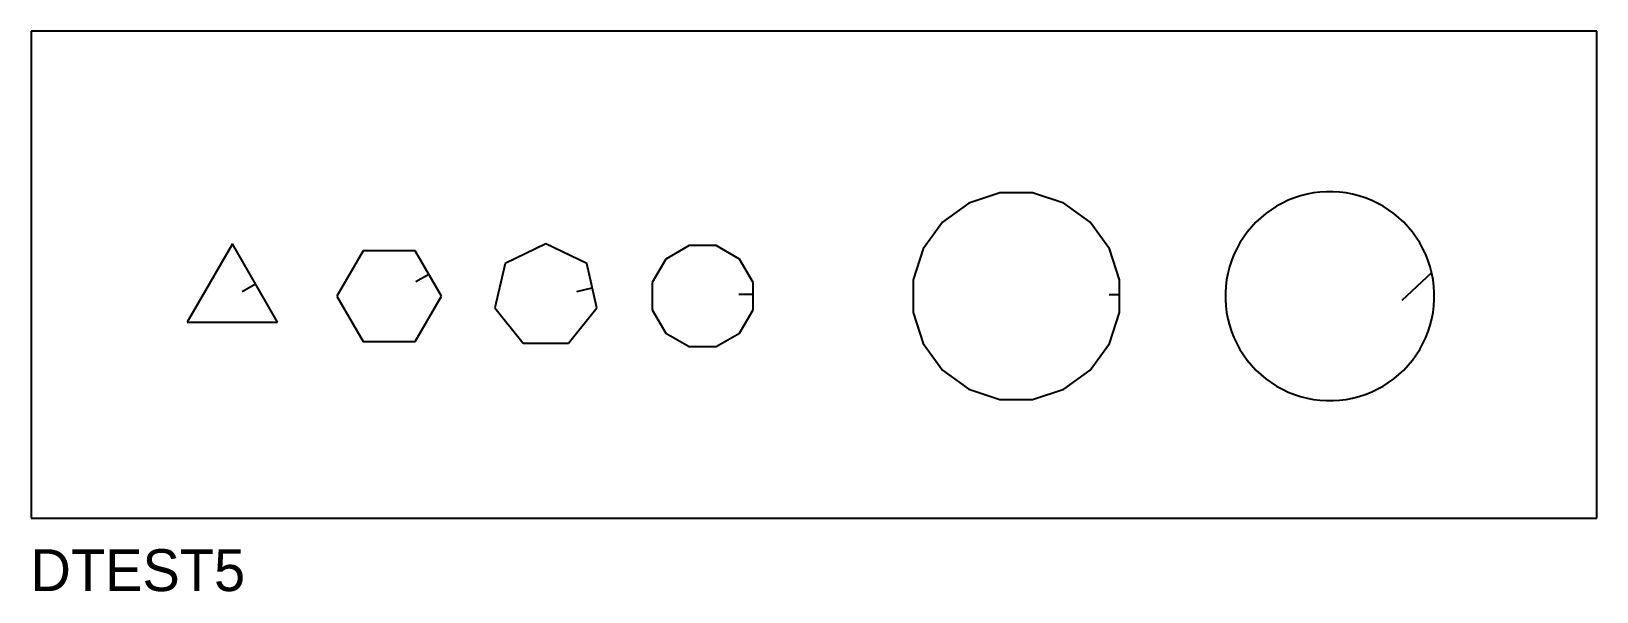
# Model space of a CAD drawing. Extents: x 20 to 3015, y -121 to 951.
import ezdxf

# ---------------------------------------------------------------- set-up
doc = ezdxf.new("R2010")
doc.units = 0
for name, color, linetype in [('AUSSEN', 2, 'CONTINUOUS'), ('INFO', 7, 'CONTINUOUS'), ('INNEN', 1, 'CONTINUOUS'), ('INNEN-EIN', 4, 'CONTINUOUS')]:
    doc.layers.add(name, color=color, linetype=linetype)

msp = doc.modelspace()

# ---------------------------------------------------------------- linework, layer by layer
at = {"layer": 'AUSSEN'}
for p, q in [((3015.383111, 951.483917), (20, 951.483917)), ((20, 951.483917), (20, 20)), ((3015.383111, 20), (3015.383111, 951.483917)), ((20, 20), (3015.383111, 20))]:
    msp.add_line(p, q, dxfattribs=at)
at = {"layer": 'INNEN'}
for p, q in [((1873.419227, 642.265637), (1813.90802, 622.929273)), ((1935.993013, 642.265637), (1873.419227, 642.265637)), ((1995.50422, 622.929273), (1935.993013, 642.265637)), ((2436.958536, 632.904122), (2425.276542, 628.278894)), ((2448.907898, 636.786706), (2436.958536, 632.904122)), ((2461.077471, 639.911321), (2448.907898, 636.786706)), ((2473.419227, 642.265637), (2461.077471, 639.911321)), ((2485.884457, 643.840361), (2473.419227, 642.265637)), ((2498.423968, 644.629281), (2485.884457, 643.840361)), ((2510.988271, 644.629281), (2498.423968, 644.629281)), ((2523.527782, 643.840361), (2510.988271, 644.629281)), ((2535.993013, 642.265637), (2523.527782, 643.840361)), ((2548.334768, 639.911321), (2535.993013, 642.265637)), ((2560.504341, 636.786706), (2548.334768, 639.911321)), ((2572.453704, 632.904122), (2560.504341, 636.786706)), ((2584.135698, 628.278894), (2572.453704, 632.904122)), ((1813.90802, 622.929273), (1763.284763, 586.149325)), ((2046.127476, 586.149325), (1995.50422, 622.929273)), ((2382.124709, 602.758971), (2372.443747, 594.750182)), ((2392.289444, 610.144083), (2382.124709, 602.758971)), ((2402.897837, 616.876374), (2392.289444, 610.144083)), ((2413.90802, 622.929273), (2402.897837, 616.876374)), ((2425.276542, 628.278894), (2413.90802, 622.929273)), ((2595.50422, 622.929273), (2584.135698, 628.278894)), ((2606.514403, 616.876374), (2595.50422, 622.929273)), ((2617.122795, 610.144083), (2606.514403, 616.876374)), ((2627.28753, 602.758971), (2617.122795, 610.144083)), ((2636.968493, 594.750182), (2627.28753, 602.758971)), ((1763.284763, 586.149325), (1726.504815, 535.526068)), ((2082.907424, 535.526068), (2046.127476, 586.149325)), ((2354.683906, 576.990341), (2346.675117, 567.309379)), ((2363.284763, 586.149325), (2354.683906, 576.990341)), ((2372.443747, 594.750182), (2363.284763, 586.149325)), ((2646.127476, 586.149325), (2636.968493, 594.750182)), ((2654.728334, 576.990341), (2646.127476, 586.149325)), ((2662.737122, 567.309379), (2654.728334, 576.990341)), ((404.70612, 544.727968), (318.103579, 394.727968)), ((491.30866, 394.727968), (404.70612, 544.727968)), ((1004.70612, 544.727968), (926.522971, 507.076949)), ((1082.889268, 507.076949), (1004.70612, 544.727968)), ((1278.824215, 541.320551), (1233.995442, 515.438647)), ((1330.588024, 541.320551), (1278.824215, 541.320551)), ((1375.416798, 515.438647), (1330.588024, 541.320551)), ((2332.557714, 546.536252), (2326.504815, 535.526068)), ((2339.290005, 557.144644), (2332.557714, 546.536252)), ((2346.675117, 567.309379), (2339.290005, 557.144644)), ((2670.122235, 557.144644), (2662.737122, 567.309379)), ((2676.854525, 546.536252), (2670.122235, 557.144644)), ((2682.907424, 535.526068), (2676.854525, 546.536252)), ((654.70612, 531.330509), (604.70612, 444.727968)), ((754.70612, 531.330509), (654.70612, 531.330509)), ((804.70612, 444.727968), (754.70612, 531.330509)), ((1233.995442, 515.438647), (1208.113537, 470.609873)), ((1401.298702, 470.609873), (1375.416798, 515.438647)), ((1726.504815, 535.526068), (1707.168452, 476.014861)), ((2102.243788, 476.014861), (2082.907424, 535.526068)), ((2316.529966, 512.475552), (2312.647383, 500.52619)), ((2321.155195, 524.157547), (2316.529966, 512.475552)), ((2326.504815, 535.526068), (2321.155195, 524.157547)), ((2688.257045, 524.157547), (2682.907424, 535.526068)), ((2692.882273, 512.475552), (2688.257045, 524.157547)), ((2696.764857, 500.52619), (2692.882273, 512.475552)), ((926.522971, 507.076949), (907.213328, 422.475875)), ((1102.198911, 422.475875), (1082.889268, 507.076949)), ((2309.522767, 488.356617), (2307.168452, 476.014861)), ((2312.647383, 500.52619), (2309.522767, 488.356617)), ((2699.889472, 488.356617), (2696.764857, 500.52619)), ((2702.243788, 476.014861), (2699.889472, 488.356617)), ((1208.113537, 470.609873), (1208.113537, 418.846064)), ((1401.298702, 418.846064), (1401.298702, 470.609873)), ((1707.168452, 476.014861), (1707.168452, 413.441075)), ((2102.243788, 413.441075), (2102.243788, 476.014861)), ((2305.593727, 463.549631), (2304.804808, 451.01012)), ((2304.804808, 451.01012), (2304.804808, 438.445817)), ((2307.168452, 476.014861), (2305.593727, 463.549631)), ((2703.818513, 463.549631), (2702.243788, 476.014861)), ((2704.607432, 451.01012), (2703.818513, 463.549631)), ((2704.607432, 438.445817), (2704.607432, 451.01012)), ((604.70612, 444.727968), (654.70612, 358.125428)), ((754.70612, 358.125428), (804.70612, 444.727968)), ((907.213328, 422.475875), (961.317746, 354.631082)), ((1048.094494, 354.631082), (1102.198911, 422.475875)), ((2304.804808, 438.445817), (2305.593727, 425.906306)), ((2305.593727, 425.906306), (2307.168452, 413.441075)), ((2702.243788, 413.441075), (2703.818513, 425.906306)), ((2703.818513, 425.906306), (2704.607432, 438.445817)), ((318.103579, 394.727968), (491.30866, 394.727968)), ((1208.113537, 418.846064), (1233.995442, 374.01729)), ((1375.416798, 374.01729), (1401.298702, 418.846064)), ((1707.168452, 413.441075), (1726.504815, 353.929868)), ((2082.907424, 353.929868), (2102.243788, 413.441075)), ((2307.168452, 413.441075), (2309.522767, 401.09932)), ((2309.522767, 401.09932), (2312.647383, 388.929747)), ((2696.764857, 388.929747), (2699.889472, 401.09932)), ((2699.889472, 401.09932), (2702.243788, 413.441075)), ((1233.995442, 374.01729), (1278.824215, 348.135386)), ((1330.588024, 348.135386), (1375.416798, 374.01729)), ((2312.647383, 388.929747), (2316.529966, 376.980384)), ((2316.529966, 376.980384), (2321.155195, 365.29839)), ((2321.155195, 365.29839), (2326.504815, 353.929868)), ((2682.907424, 353.929868), (2688.257045, 365.29839)), ((2688.257045, 365.29839), (2692.882273, 376.980384)), ((2692.882273, 376.980384), (2696.764857, 388.929747)), ((654.70612, 358.125428), (754.70612, 358.125428)), ((961.317746, 354.631082), (1048.094494, 354.631082)), ((1278.824215, 348.135386), (1330.588024, 348.135386)), ((1726.504815, 353.929868), (1763.284763, 303.306612)), ((2046.127476, 303.306612), (2082.907424, 353.929868)), ((2326.504815, 353.929868), (2332.557714, 342.919685)), ((2332.557714, 342.919685), (2339.290005, 332.311293)), ((2339.290005, 332.311293), (2346.675117, 322.146558)), ((2662.737122, 322.146558), (2670.122235, 332.311293)), ((2670.122235, 332.311293), (2676.854525, 342.919685)), ((2676.854525, 342.919685), (2682.907424, 353.929868)), ((1763.284763, 303.306612), (1813.90802, 266.526664)), ((1995.50422, 266.526664), (2046.127476, 303.306612)), ((2346.675117, 322.146558), (2354.683906, 312.465595)), ((2354.683906, 312.465595), (2363.284763, 303.306612)), ((2363.284763, 303.306612), (2372.443747, 294.705755)), ((2636.968493, 294.705755), (2646.127476, 303.306612)), ((2646.127476, 303.306612), (2654.728334, 312.465595)), ((2654.728334, 312.465595), (2662.737122, 322.146558)), ((2372.443747, 294.705755), (2382.124709, 286.696966)), ((2382.124709, 286.696966), (2392.289444, 279.311854)), ((2392.289444, 279.311854), (2402.897837, 272.579563)), ((2402.897837, 272.579563), (2413.90802, 266.526664)), ((2595.50422, 266.526664), (2606.514403, 272.579563)), ((2606.514403, 272.579563), (2617.122795, 279.311854)), ((2617.122795, 279.311854), (2627.28753, 286.696966)), ((2627.28753, 286.696966), (2636.968493, 294.705755)), ((1813.90802, 266.526664), (1873.419227, 247.1903)), ((1873.419227, 247.1903), (1935.993013, 247.1903)), ((1935.993013, 247.1903), (1995.50422, 266.526664)), ((2413.90802, 266.526664), (2425.276542, 261.177043)), ((2425.276542, 261.177043), (2436.958536, 256.551815)), ((2436.958536, 256.551815), (2448.907898, 252.669231)), ((2448.907898, 252.669231), (2461.077471, 249.544616)), ((2461.077471, 249.544616), (2473.419227, 247.1903)), ((2473.419227, 247.1903), (2485.884457, 245.615576)), ((2485.884457, 245.615576), (2498.423968, 244.826656)), ((2498.423968, 244.826656), (2510.988271, 244.826656)), ((2510.988271, 244.826656), (2523.527782, 245.615576)), ((2523.527782, 245.615576), (2535.993013, 247.1903)), ((2535.993013, 247.1903), (2548.334768, 249.544616)), ((2548.334768, 249.544616), (2560.504341, 252.669231)), ((2560.504341, 252.669231), (2572.453704, 256.551815)), ((2572.453704, 256.551815), (2584.135698, 261.177043)), ((2584.135698, 261.177043), (2595.50422, 266.526664))]:
    msp.add_line(p, q, dxfattribs=at)
at = {"layer": 'INNEN-EIN'}
for p, q in [((755.773413, 472.708358), (780.357079, 486.901744)), ((2699.580531, 489.559862), (2642.531698, 436.109338)), ((423.235948, 453.815616), (448.70478, 468.520053)), ((1063.830793, 453.815616), (1093.50019, 460.587463)), ((1374.042421, 448.315198), (1401.298702, 448.315198)), ((2102.243788, 447.416777), (2082.243788, 447.416777))]:
    msp.add_line(p, q, dxfattribs=at)

# ---------------------------------------------------------------- texts
at = {"layer": 'INFO'}
msp.add_text('DTEST5', height=80.114791, dxfattribs=at).set_placement((18.433275, -119.6628))

doc.saveas('drawing.dxf')
